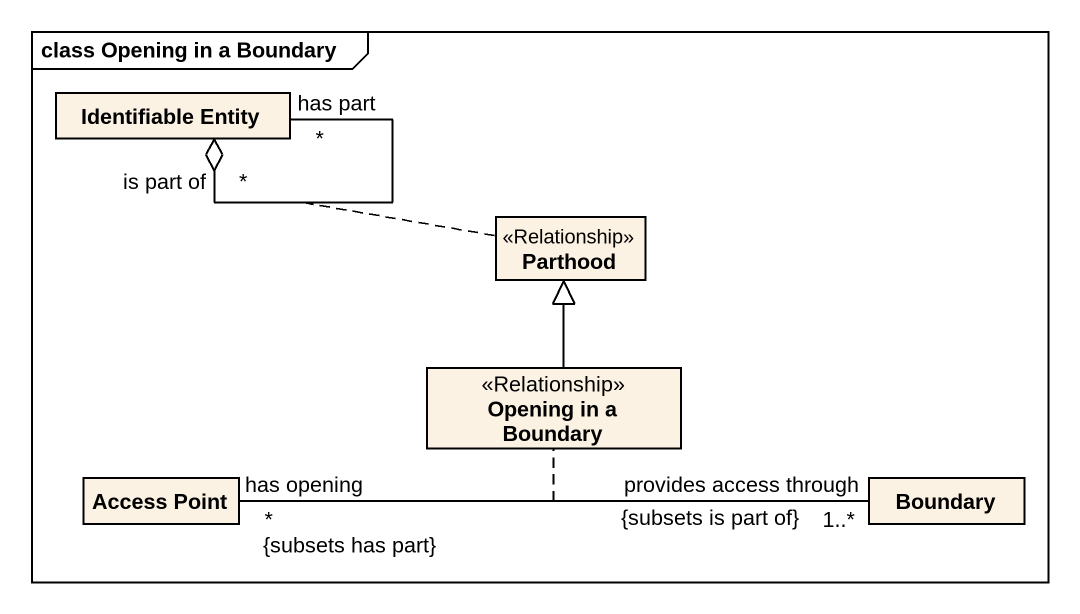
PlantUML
@startuml
mainframe class Opening in a Boundary
hide circle
hide empty members
class "Identifiable Entity" as Identifiable_Entity
class Parthood <<Relationship>>
class "Opening in a Boundary" as Opening_in_a_Boundary <<Relationship>>
class "Access Point" as Access_Point
class "Boundary" as Boundary_
Identifiable_Entity "is part of\n*" o-- "has part\n*" Identifiable_Entity
(Identifiable_Entity, Identifiable_Entity) .. Parthood
Opening_in_a_Boundary -up-|> Parthood
Access_Point "has opening\n*\n{subsets has part}" -right- "provides access through\n1..*\n{subsets is part of}" Boundary_
(Access_Point, Boundary_) .. Opening_in_a_Boundary
@enduml
